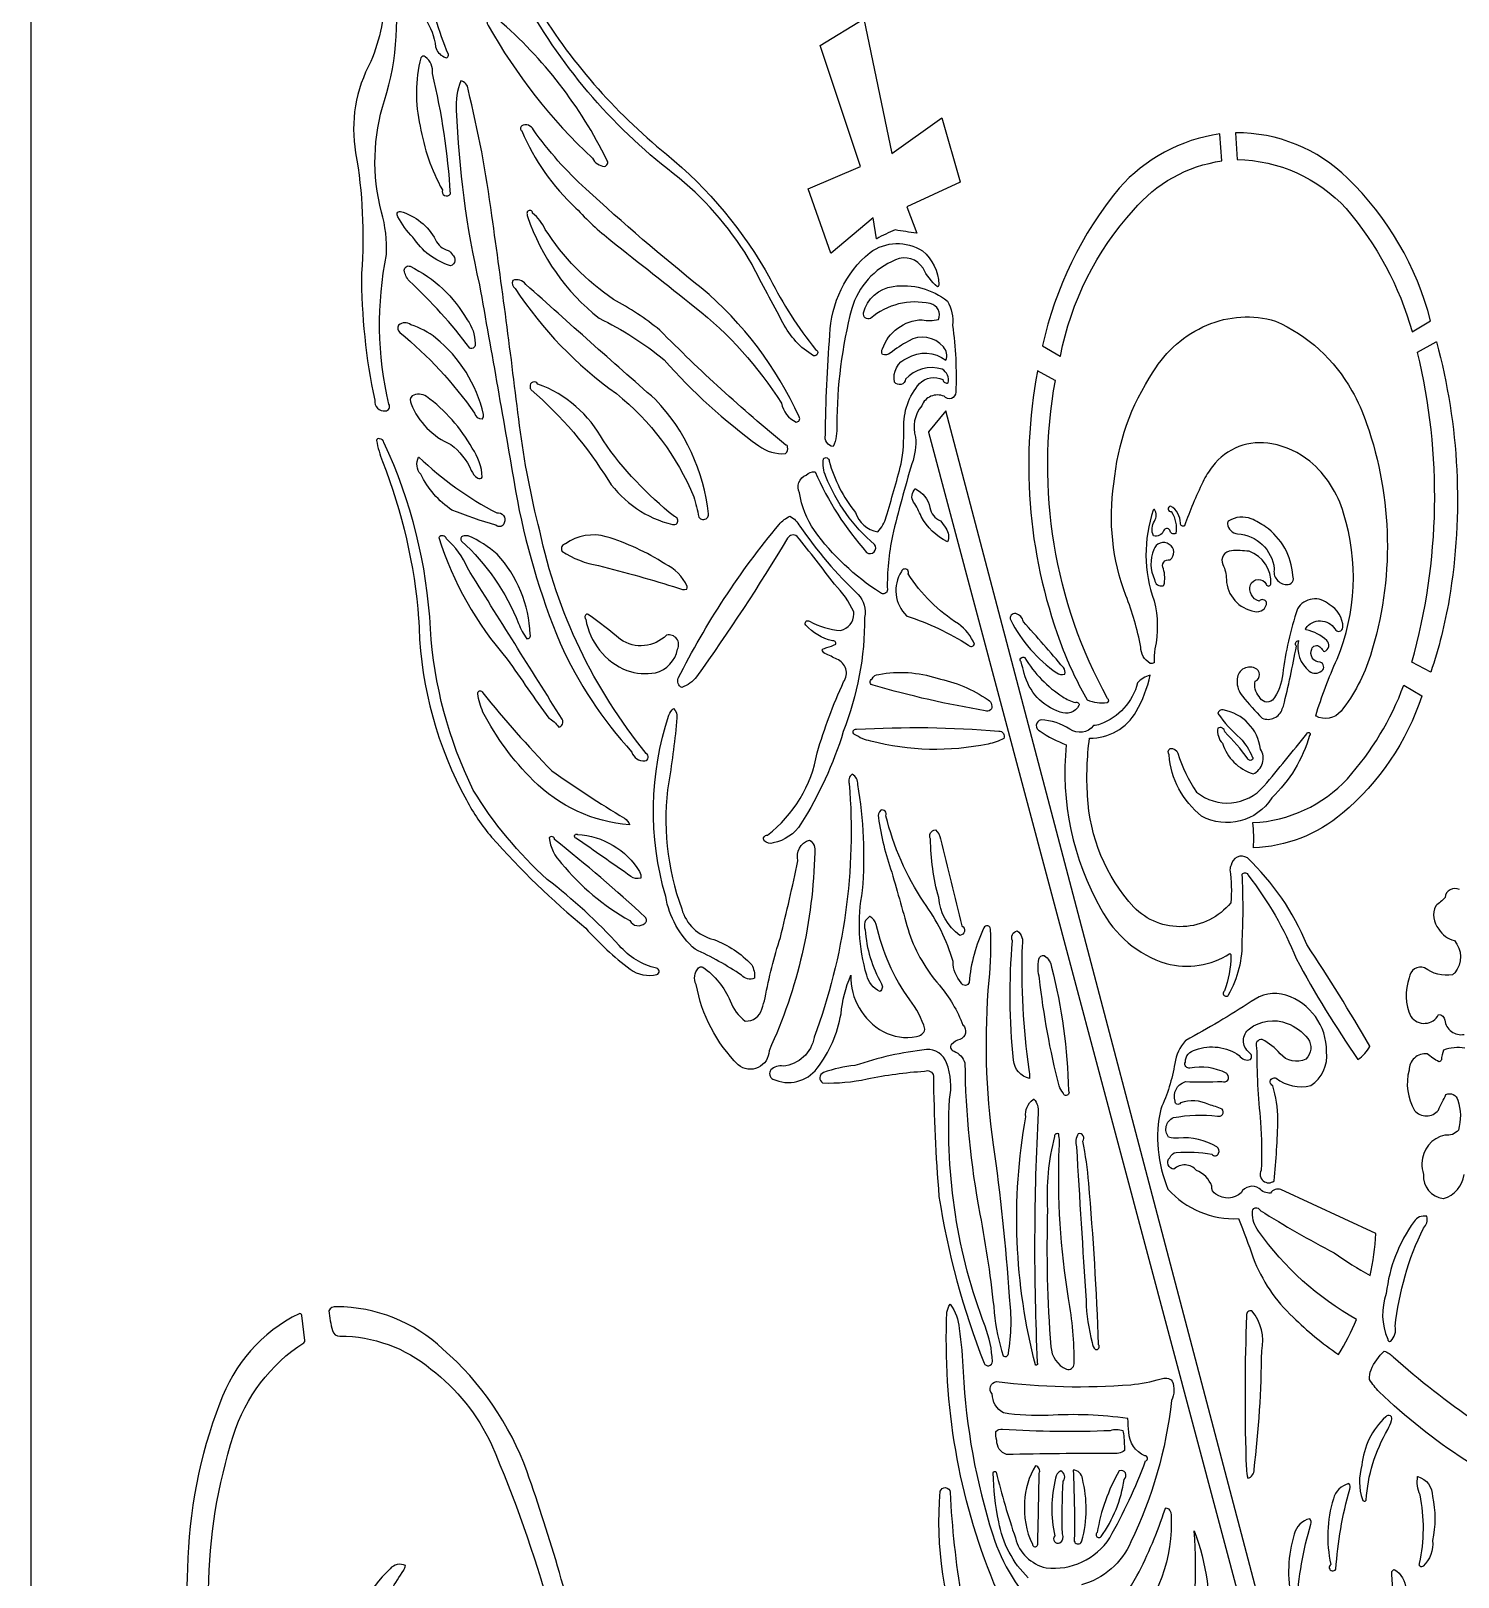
# Model space of a CAD drawing. Header units: millimetres. Extents: x -300 to 300, y -800 to 800.
# Drawn here: x -300 to 68.8, y 54.9 to 454.6 of the extents above; entities that cross this region are included whole.
import ezdxf

# ---------------------------------------------------------------- set-up
doc = ezdxf.new("R2010")
doc.units = ezdxf.units.MM
doc.layers.add('Default', color=70, linetype='Continuous')

msp = doc.modelspace()

# ---------------------------------------------------------------- linework, layer by layer
at = {"layer": 'Default'}
msp.add_lwpolyline([(-299.98, -800), (299.98, -800), (300, -799.98), (300, 799.98), (299.98, 800), (-299.98, 800), (-300, 799.98), (-300, -799.98)], close=True, dxfattribs=at)
for points in [[(-193.28, 447.94, 0.842801), (-192.13, 448.55, -0.051617), (-197.72, 467.12, -0.019759), (-198.67, 494.95, 0.049121), (-198.67, 494.95, -0.982955), (-195.67, 495.58, 0.06225), (-195.67, 495.58, 0.041079), (-179.41, 469.41, 0.440674), (-175.67, 467.41, 0.249008), (-175.65, 467.42, 0.210261), (-176.11, 470.26, 0.016384), (-193.37, 501.78, 0.146632), (-197.16, 505.01, 0.182157), (-197.18, 505.02, 0.306443), (-201.57, 499.9, 0.123288), (-198.18, 457.82, 0.068405), (-198.17, 457.81, -0.121303), (-195.44, 450.49, 0.242271)], [(-208.43, 356.39, 0.619415), (-207.53, 358.12, -0.106821), (-208.12, 396.81, 0.039627), (-208.12, 396.81, 0.077649), (-209.4, 407.79, -0.142801), (-208.64, 436.64, 0.122686), (-206.64, 469.92, 0.311872), (-207.62, 470.75, 0.353553), (-207.64, 470.74, 0.125973), (-208.44, 465, -0.094487), (-212.15, 446.67, 0.170879), (-216.09, 423.1, -0.06231), (-214.58, 392.03, 0.017777), (-214.58, 392.03, 0.054295), (-211.16, 359.15, 0.485696)], [(-172.84, 464.64, -0.139657), (-169.84, 461.94, 0.086404), (-135.81, 422.77, -0.094753), (-108.95, 390.51), (-108.95, 390.51, 0.053228), (-97.26, 372.27, -0.948427), (-97.79, 370.62, -0.073181), (-97.79, 370.63, -0.139519), (-105.68, 379.18, -0.005641), (-113.66, 394.23, 0.088715), (-132.5, 416.57, -0.105688), (-172.29, 462.47, -0.198225), (-172.87, 464.63, -0.520028)], [(-151.79, 419.6, 0.555051), (-151.15, 421.18, 0.101175), (-179.29, 457.58, 0.203091), (-181.76, 458.2, 0.206198), (-181.77, 458.19, 0.333566), (-181.82, 456.03, 0.076331), (-154.93, 421.69, 0.249321), (-151.8, 419.6, 0.001434)], [(-71.13, 402.33, -0.004302), (-76.68, 403.15, 0.031089), (-81.44, 400.89, -0.516468), (-81.47, 400.9), (-82.39, 406.3), (-93.26, 397.18, -0.522506), (-93.29, 397.19), (-99.2, 413.75, -0.396828), (-99.19, 413.78), (-85.61, 419.56), (-96.07, 450.85, -0.349468), (-96.06, 450.88), (-84.81, 457.76, -0.518673), (-84.78, 457.74), (-77.52, 422.93), (-64.66, 432.14, -0.517988), (-64.63, 432.13), (-59.85, 415.57, -0.369568), (-59.87, 415.55), (-73.66, 409.13), (-71.11, 402.36, -0.56897)], [(-199.24, 447.67, 0.122296), (-199.41, 430.02, 0.086142), (-193.69, 413.55, 0.897518), (-191.6, 412.47, 0.162742), (-191.6, 412.48, 0.043702), (-196.23, 443.56, 0.258594), (-198.1, 447.9, 0.461849)], [(-141.35, 265.96, 0.741505), (-141, 267.84, -0.11884), (-168.53, 325.38), (-168.53, 325.38, -0.028842), (-173.76, 352.58, 0.005326), (-180.89, 406.92, 0.027319), (-187.04, 439.53, 0.331914), (-188.91, 441.71, 0.370926), (-188.94, 441.7, 0.109971), (-190.08, 434.12, 0.046872), (-184.12, 389.01, -0.002543), (-174.77, 335.68, 0.054046), (-163.25, 296.33), (-163.25, 296.33, 0.079238), (-144.73, 268.21, 0.362943)], [(-173.18, 430.03, 0.529651), (-173.19, 428.74, 0.10315), (-159.16, 408.8, 0.038186), (-150.11, 400.39, -0.000986), (-128.43, 383.23, -0.085288), (-106.07, 358.35, 0.235175), (-102.25, 353.51, 0.098641), (-102.24, 353.5, 0.619412), (-101.5, 354.82, 0.11256), (-126.78, 388.16), (-126.78, 388.16, -0.017508), (-156.65, 413.8, -0.053573), (-170.16, 429.06, 0.437649)], [(-33.98, 370.57, -0.136871), (-15.08, 408.3, 0.00974), (-15.08, 408.3, -0.18441), (7.72, 421.01, 0.394645), (7.73, 421.03), (7.2, 427.95, 0.433278), (7.18, 427.97, 0.178561), (-18.82, 413.95, 0.008547), (-18.82, 413.95, 0.118588), (-38.6, 373.25, 0.326135), (-38.59, 373.22), (-34.01, 370.56, 0.515741)], [(11.29, 428.25), (11.66, 421.35, 0.395341), (11.68, 421.33, -0.208129), (39.86, 408.68, -0.108867), (56.9, 376.87, 0.493248), (56.93, 376.86), (61.65, 379.67, 0.332836), (61.66, 379.7, 0.138698), (40.22, 416.53, 0.198644), (11.31, 428.27, 0.428075)], [(-191.1, 396.76, -0.608087), (-191.57, 393.88, -0.155972), (-191.58, 393.88, -0.176258), (-201.28, 401.26, -0.084352), (-205.16, 406.59, -0.71161), (-204.51, 407.97, -0.200392), (-195.45, 400.61, 0.218474), (-192.21, 397.87, -0.169456)], [(-104.5, 347.02, 0.547551), (-104.96, 347.56, -0.026142), (-137.5, 377.27, 0.029184), (-137.5, 377.27, 0.044001), (-149.44, 385.22, -0.101225), (-167.09, 403.3, 0.101971), (-170.37, 407.54, 1.172105), (-171.77, 407.22, 0.094689), (-171.67, 406.6, 0.143201), (-153.21, 380.34, 0.05636), (-153.21, 380.34, -0.059905), (-136.38, 369.6, 0.055777), (-111.92, 347.36, 0.187814), (-105.02, 345.37, 0.165196), (-105, 345.38, 0.269335)], [(-65.74, 388.44, -0.093739), (-69.48, 393.25, 0.380923), (-76.62, 395.4, 0.226191), (-87.89, 382.88, 0.06365), (-91.75, 352.66, -0.109632), (-92.67, 347.17, -0.344583), (-92.69, 347.16, -0.44601), (-94.69, 350.15, -0.016847), (-93.56, 376.03, -0.213494), (-83.18, 397.33, -0.017204), (-83.18, 397.33, -0.307475), (-69.62, 397.76, -0.033784), (-69.62, 397.75, -0.21097), (-65.38, 389.07, -0.233686), (-65.71, 388.43, -0.368971)], [(-203.53, 392.76, -0.526097), (-202, 393.77, -0.15064), (-187.27, 379.9, -0.169805), (-185.24, 373.86, -0.655404), (-186.61, 372.63, -0.124922), (-186.62, 372.63, 0.044434), (-202.25, 389.98, -0.153546), (-203.53, 392.76, -0.001429)], [(-126.43, 328.34, 0.497839), (-124.9, 329.74, 0.164773), (-138.62, 359.31, 0.022399), (-138.62, 359.32, -0.003352), (-172.1, 389.09, 0.326407), (-175.5, 390.12, 0.201289), (-175.51, 390.11, 0.386621), (-174.87, 388.01, 0.091839), (-148.73, 360.88, -0.126905), (-128.74, 334.17, -0.039058), (-127.45, 328.93, 0.219902)], [(-84.86, 381.75, -0.307225), (-77.22, 388.57, -0.206048), (-63.17, 384.76, -0.092118), (-63.17, 384.76, -0.166058), (-61.88, 378.51, -0.046689), (-61.02, 361.24, -0.705164), (-64.05, 360.16, 0.420151), (-69.82, 357.73, -0.07019), (-69.83, 357.72, 0.249738), (-71.43, 349.6, -0.051378), (-71.43, 349.59, -0.111352), (-72.34, 342.74, 0.014891), (-77.38, 324.08, 0.056722), (-78.7, 310.16, -0.695819), (-80.49, 309.37, -0.094223), (-97.54, 325.44, -0.11835), (-101.37, 335.22, -0.443745), (-99.71, 339.81, -0.160445), (-97.38, 340.67, -0.308177), (-97.36, 340.66, 0.078084), (-84.06, 319.8, 0.890474), (-82.01, 321.86, -0.122567), (-94.59, 339.43, -0.139468), (-95.23, 343.97, -0.129732), (-95.22, 343.98, -0.739563), (-93.74, 343.42, 0.10312), (-86.96, 330.16, -0.088897), (-86.95, 330.16, 0.269783), (-81.2, 325.11, 0.136669), (-79.04, 328.97, 0.010506), (-75.12, 342.66, 0.048188), (-74.44, 351.9, -0.192889), (-70.38, 363.43, -0.334232), (-64.34, 364.46, -0.250354), (-64.33, 364.45, 0.469011), (-62.95, 363.61, 0.333542), (-64.56, 367.17, 0.290806), (-73.99, 364.58, -0.690619), (-76.81, 363.81, -0.099209), (-76.82, 363.82, -0.374759), (-73.54, 370.05, -0.30461), (-63.57, 369.5, 0.29907), (-64.23, 372.91, 0.377528), (-73.26, 374.4, 0.048273), (-77.94, 371.3, -0.235108), (-79.93, 370.95, -0.200489), (-79.94, 370.96, -0.311785), (-79.94, 372.4, -0.314568), (-69.73, 379.94, -0.061092), (-69.72, 379.94, 0.116767), (-65.52, 380, 0.487052), (-67.62, 384.11, 0.236229), (-83.05, 380.29, -0.076842), (-83.06, 380.29, -0.618883)], [(-10.82, 291.12, -0.252127), (-13.24, 295.35, 0.049916), (-17.08, 308.69, -0.128117), (-20.16, 337.56, -0.125619), (-9.98, 366.52, -0.155752), (3.86, 378.56, -0.173413), (21.56, 379.62, -0.032484), (21.56, 379.62, -0.164045), (41.32, 361.61, -0.047351), (45.15, 353.09, -0.162099), (46.12, 293.18, -0.091508), (38.56, 278.81, -0.36745), (31.98, 277.54, -0.352723), (31.98, 277.57, -0.030043), (37.49, 292.22, 0.176765), (39.2, 329.91, 0.14551), (30.48, 343.38, 0.121651), (20.68, 347.89, 0.283538), (5.29, 342.05, 0.051901), (2.84, 337.99, 0.032005), (-1.88, 326.69, -0.155831), (-1.88, 326.68, -0.665528), (-2.96, 327.34, 0.257988), (-5.51, 331.8, 0.982355), (-5.3, 330.34, -0.292443), (-5.28, 330.33, -0.180803), (-4.16, 324.73, -0.227518), (-4.17, 324.72, -0.545955), (-5.71, 325.53, 0.650439), (-7.31, 325.4, -0.406365), (-9.92, 324.11, -0.20733), (-9.93, 324.12, -0.266046), (-9.63, 327.92, 0.256711), (-9.63, 330.89, 0.4203), (-9.97, 330.75, 0.169968), (-9.79, 307.32, -0.023274), (-9.79, 307.31, -0.116867), (-9.55, 294.88, 0.035559), (-9.79, 291.31, -0.274668), (-9.8, 291.3, -0.271314)], [(-183.07, 355.49, 0.167322), (-195.37, 375.2, 0.094147), (-201.85, 378.64, 0.371538), (-204.98, 378.54, 0.355881), (-204.68, 376.64, -0.069087), (-185.38, 355.83, 0.377795), (-183.37, 354.33, 0.221444), (-183.35, 354.34, 0.215554)], [(58.33, 371.53), (63.15, 374.23, -0.488822), (63.18, 374.22, -0.108414), (66.47, 307.74, -0.039009), (61.73, 288.89, -0.460552), (61.7, 288.88), (56.84, 291.4, -0.354992), (56.83, 291.43, 0.12823), (58.32, 371.51, -0.335806)], [(-133.05, 327.35, 0.538006), (-133.73, 329.11, -0.074445), (-152.09, 348.64, 0.185655), (-169, 363.33, 0.820827), (-171.03, 362.66, 0.220092), (-170.7, 361.79, -0.078164), (-150.79, 338.36, 0.013884), (-150.79, 338.36, 0.186251), (-134.21, 327.04, 0.30684)], [(-39.9, 366.68, 0.13988), (-33.24, 294.56, 0.038283), (-27.05, 281.7, 0.157203), (-27.04, 281.7, 0.143149), (-21.89, 280.99, 0.677481), (-21.78, 282.01, -0.172026), (-35.29, 364.23, 0.32491), (-35.3, 364.25), (-39.87, 366.7, 0.489918)], [(-183.36, 339.26, 0.139411), (-185.96, 346.74, 0.106333), (-197.79, 360.11, 0.264236), (-201.53, 360.29, 0.119354), (-201.53, 360.29, 0.293795), (-201.79, 358.22, 0.200009), (-191.5, 347.73, -0.125287), (-186.24, 341.02, 0.137368), (-184.56, 339, 0.354352), (-183.36, 339.25, 0.188225)], [(-68.07, 350.93), (94, -257.74, 0.526537), (94.03, -257.75), (97.38, -255.32, 0.309364), (97.39, -255.3), (-63.6, 356.36, 0.612543), (-63.63, 356.37), (-68.07, 350.95, 0.24104)], [(-209.91, 349.17, 0.489328), (-210.7, 348.72, 0.041307), (-209.18, 343.32, -0.074663), (-199.81, 302.6, -0.010224), (-199.7, 300.22, 0.116933), (-187.47, 255.81, 0.054147), (-180.97, 246.23, 0.039661), (-156.64, 222.67, 0.049725), (-145.19, 212.08, 0.216192), (-138.23, 210.68, 0.749637), (-138.35, 212.32, -0.157669), (-147.99, 218.17, 0.044494), (-166.58, 235.28, -0.073037), (-185.69, 258.38, -0.099298), (-196.76, 300.03, 0.096319), (-208.77, 348.2, 0.406591)], [(-199.77, 344.42, 0.068858), (-179.65, 330.01, -0.635269), (-177.71, 327.48, -0.593997), (-179.84, 326.83, -0.022672), (-191.21, 330.72, -0.056166), (-191.22, 330.72, -0.128677), (-199.29, 340, -0.299614), (-199.83, 344.43, -0.220512)], [(-63.6, 326.04, -0.264574), (-63.15, 322.53, -0.437776), (-63.18, 322.52, -0.150659), (-69.98, 329.12, 0.056301), (-71.92, 332.79, -0.368601), (-71.47, 336.22, -0.305677), (-71.45, 336.22, -0.236189), (-67.7, 331.41, 0.241496), (-65, 327.95, -0.097824), (-64.99, 327.95, -0.056996)], [(-94.31, 295.26, 0.09593), (-92.04, 296.07, 0.583403), (-92.9, 296.97, -0.127726), (-92.91, 296.97, -0.151937), (-99.77, 301.02, -0.883259), (-98.85, 302.03, 0.113254), (-90.78, 299.63, 0.357331), (-87.36, 303.87, 0.017217), (-87.35, 304.41, 0.087206), (-92.35, 311.56, -0.035714), (-92.36, 311.56, 0.010925), (-102.03, 323.95, 0.482626), (-104.47, 323.46, -0.018824), (-128.02, 287.64, -0.13985), (-131.81, 284.89, -0.236346), (-131.83, 284.89, -0.39504), (-132.74, 287.27, -0.056919), (-106.66, 327.04, -0.119032), (-103.88, 329.17, -0.239458), (-103.86, 329.17, -0.137542), (-101.3, 326.56, 0.05333), (-86.23, 308.95, -0.249441), (-84.57, 303, -0.093796), (-90.08, 273.48, -0.065146), (-101.03, 249.61, -0.20438), (-108.22, 244.7, -0.278839), (-110.52, 245.24, -0.663121), (-109.65, 246.7, 0.185773), (-96.83, 268.03, -0.02755), (-96.83, 268.03, -0.036547), (-89.99, 286.34, -0.048024), (-89.99, 286.35, 0.489445), (-91.72, 292.18, 0.012911), (-94.82, 293.67, -0.193668), (-95.56, 294.62, -0.410604), (-95.55, 294.65, -0.086228)], [(9.16, 327.19, 0.36699), (11.82, 324.64, -0.362694), (21.27, 315.6, 0.467404), (24.45, 311.5, 0.597649), (26.06, 313.82, 0.229938), (18.99, 326.43, 0.044218), (15.31, 328.51, 0.224237), (9.56, 328, 0.251296)], [(-192.6, 323.29, 0.622699), (-194.6, 323.68, 0.243129), (-194.6, 323.66, 0.105082), (-176.9, 292.25, 0.006445), (-166.2, 276.97, 0.115861), (-166.19, 276.96, -0.124716), (-163.66, 274.68, 0.291763), (-163.64, 274.67, 0.539887), (-162.71, 276.67, -0.001839), (-187.22, 315.85, 0.107192)], [(-188.36, 324, 0.589035), (-188.72, 322.74, -0.112225), (-173.99, 301.47, 0.081601), (-171.84, 297.5, 0.21488), (-171.83, 297.5, 0.543882), (-170.99, 298.62, 0.178446), (-179.52, 319.33, 0.027772), (-179.52, 319.33, 0.074434), (-186.98, 324.09, 0.065646)], [(-130.39, 310.99, 0.172993), (-136.18, 316.85, 0.067681), (-151.32, 323.87, 0.227514), (-161.85, 322.01, 0.492457), (-162.81, 320.18, 0.134497), (-162.8, 320.17, 0.11092), (-153.34, 316.41, -0.012012), (-132.64, 310.59, 0.193141), (-130.55, 310.31, 0.217336)], [(-7.23, 311.32, 0.133406), (-7.37, 315.56, 0.057224), (-7.37, 315.57, -0.654229), (-5.67, 317.89, 0.220339), (-5.65, 317.9, 0.527016), (-5.85, 321.89, 0.499659), (-9.88, 320.52, 0.216555), (-9.63, 312.79, 0.493503), (-7.41, 311.2, 0.237959)], [(20.38, 311.58, 0.337995), (14.76, 320.09, 0.048461), (14.76, 320.09, 0.04668), (10.21, 320.25, 0.524722), (7.96, 316.69, -0.127804), (8.9, 312.83, 0.359968), (16.24, 304.56, 0.48862), (19.31, 306.85, 0.094184), (19.3, 306.86, 0.560978), (17.39, 307.24, -0.428048), (15.11, 311.4, -0.660069), (19.19, 311.56, 0.773261)], [(-75.04, 314.87, 0.355276), (-73.74, 303.42, 0.09578), (-73.61, 303.32, -0.064989), (-57.76, 295.84, 0.621198), (-56.22, 296.05, 0.188383), (-56.22, 296.06, 0.146822), (-60.35, 301.31, -0.107214), (-73.32, 314.25, 1.069861)], [(34.18, 294.22, 0.574746), (34.86, 297.07, 0.139902), (29.56, 299.78, -0.547585), (29.41, 300.18, -0.533377), (36.95, 300.03, 0.791574), (39.01, 300.42, 0.281804), (35.46, 306.34, 0.475459), (27.27, 305.25, 0.057874), (27.27, 305.24, 0.048541), (23.46, 288.38, -0.140709), (20.81, 281.58, -0.498691), (17.38, 282.56, 0.092037), (17.37, 282.57, -0.247871), (16.38, 286.52, 0.653892), (16.29, 289.92, 0.551765), (11.68, 286.72, 0.185514), (13.04, 282.64, 0.013924), (18.15, 276.95, 0.105309), (18.16, 276.94, 0.437525), (23.36, 279.35, 0.041475), (23.65, 280.1, 0.01609), (27, 295.57, 0.245161), (26.99, 295.58, -0.662271), (27.58, 297, 0.289237), (30.31, 289.09, 0.342934), (33.55, 289.18, 0.611976), (33.13, 291.44, 0.076506), (33.13, 291.44, -0.560338), (30.99, 294.81, -0.555632), (33.03, 295.43, -0.048154), (33.89, 294.42, 0.306425)], [(-156.43, 303.81, 0.51325), (-156.63, 302.56, 0.262701), (-146, 289.28, 0.132577), (-138.63, 288.72, 0.298459), (-132.94, 294.77, 0.65635), (-135.74, 298.42, 0.128293), (-135.75, 298.42, -0.361432), (-147.64, 297.29, 0.018645), (-155.97, 303.74, 0.269875)], [(-45.54, 303.99, 0.622404), (-46.82, 302.31, 0.124155), (-34.94, 288.65, 0.191921), (-32.89, 288.29, 0.288424), (-32.87, 288.3, 0.255373), (-33.2, 290.02, 0.007113), (-43.56, 301.89, 0.294159)], [(-29.2, 280.2, -0.390866), (-34.04, 278.54, -0.257472), (-43.33, 288.51, 0.019182), (-44.14, 291.48, -0.970552), (-43.2, 292.6, -0.088434), (-43.19, 292.59, 0.110432), (-33.38, 282.45, 0.063055), (-30.1, 280.99, -0.742267)], [(-51.77, 280.42, -0.689764), (-53.4, 278.88, -0.029199), (-82.33, 285.47, -0.787227), (-82.64, 287.11, -0.313941), (-80.91, 288.28, -0.127683), (-65.86, 287.26, -0.104989), (-52.67, 281.67, -0.226427)], [(10.08, 215.48, -0.079967), (8.42, 206.46, 1.246846), (9.48, 205.42, 0.136994), (13.01, 219.66, 0.025154), (12.99, 236.61, -0.644432), (14.55, 236.36, 0.097444), (14.55, 236.35, -0.06812), (26.95, 214.83, 0.026263), (26.95, 214.83, 0.028202), (42.88, 188.74, 0.410564), (42.91, 188.73, 0.121541), (45.99, 192.13, 0.260476), (45.99, 192.15, 0.01537), (29.7, 218.43, 0.105159), (14.34, 240.82, 0.041486), (14.33, 240.82, 0.55657), (10.12, 238.93, 0.117849), (9.83, 237.76, -0.057229), (10.05, 229.24, -0.44633), (-15.02, 228.09, -0.173573), (-26.97, 256.9, -0.049303), (-26.46, 271.75, 0.269027), (-14.37, 278.69, 0.075031), (-10.79, 288.05, 0.556427), (-10.81, 288.07, 0.157047), (-14.03, 286.08, 0.112712), (-14.03, 286.07, -0.245496), (-23.71, 275.39, -0.047148), (-25.41, 275.04, 0.210864), (-25.42, 275.04, -0.399578), (-31.57, 274.11, 0.134736), (-38.98, 276.51, 0.05398), (-38.98, 276.51, 0.769574), (-39.25, 273.6, 0.061513), (-32.46, 270.08, 0.155382), (-23.52, 227.68, 0.198056), (-6.66, 213.51, 0.012948), (-6.66, 213.51, 0.209588), (9.8, 216.11, -0.268667)], [(-145.36, 249.4, -0.180426), (-170.19, 260.87, -0.079409), (-183.19, 278.54, -0.060153), (-184.56, 283.26, -0.929432), (-183.27, 283.55, 0.024502), (-165.39, 263.36, 0.019298), (-146.62, 251.08, -0.185726), (-145.34, 249.43, -0.526671)], [(54.77, 285.48), (59.42, 282.7, -0.351401), (59.43, 282.67, -0.138636), (38.87, 252.37, -0.167349), (15.9, 243.42, -0.449871), (15.88, 243.44, 0.04963), (15.76, 249.94, -0.435554), (15.78, 249.96, 0.197133), (40.17, 261.3, 0.094175), (54.74, 285.47, -0.45297)], [(-113.04, 209.73, -0.312609), (-116.37, 210.49, 0.041576), (-128.36, 217.21, -0.074665), (-128.37, 217.21, -0.169553), (-135.98, 230.88, -0.152644), (-135.13, 277.76, -0.116638), (-133.98, 279.44, -0.386565), (-133.95, 279.45, -0.27286), (-133.09, 277.07, -0.022426), (-135.2, 260.54, 0.124892), (-131.84, 227.66, -0.018381), (-131.84, 227.66, 0.27125), (-123.58, 219.74, -0.030005), (-123.58, 219.74, -0.11645), (-113.76, 213.22, -0.062609), (-113.76, 213.22, -0.148995), (-113.03, 209.75, -0.281467)], [(15.67, 266.26, -0.531565), (14.47, 266.45, 0.038616), (8.47, 273.42, 0.586496), (6.7, 274.37, 0.212788), (6.69, 274.36, 0.234929), (7.89, 270.46, 0.245066), (15.79, 262.57, 0.180007), (15.8, 262.57, 0.464268), (17.73, 268.96, 0.327305), (8.08, 279.09, 0.460247), (6.72, 278.19, 0.18481), (6.72, 278.17, 0.060444), (12.46, 271.77, -0.092219), (15.61, 266.97, -0.303105)], [(-48.62, 271.71, -0.072013), (-52.62, 270.28, -0.115527), (-82.98, 271.03, -0.106138), (-87.17, 272.78, -0.873002), (-86.66, 274.1, -0.034731), (-49.87, 273.63, -0.54758), (-48.61, 271.72, -0.168124)], [(-5.64, 269.1, -0.356052), (-3.61, 267.87, 0.069769), (1.18, 257.86, 0.408323), (18.62, 259.42, 0.011679), (29.67, 272.93, -1.384674), (30.41, 272.51, -0.132599), (20.63, 256.36, -0.398203), (2.47, 251.65, -0.043445), (2.47, 251.65, -0.207069), (-5.9, 267.46, -0.406398), (-5.65, 269.09, -0.136522)], [(-80.64, 206.31, -0.223805), (-84.03, 210.52, -0.118187), (-85.1, 232.41, 0.026645), (-85.1, 232.41, 0.061864), (-86.3, 259.81, 0.266697), (-87.75, 262.47, 0.295924), (-87.77, 262.47, 0.343104), (-88.55, 260.03, -0.109359), (-97.61, 194.46, 0.045216), (-97.61, 194.45, -0.336186), (-105.65, 187, 0.263865), (-108.78, 186.04, 0.489524), (-108.25, 183.66, 0.352573), (-96.85, 186.46, 0.120154), (-90.67, 200.52, 0.020123), (-90.67, 200.52, -0.078277), (-88.12, 210.5, 0.281502), (-79.77, 195.95, 0.174864), (-71.21, 194.68, 0.299655), (-68.98, 196.52, 0.145189), (-68.98, 196.53, 0.100774), (-72.93, 204.13, -0.101337), (-81.56, 223.66, 0.210048), (-83.25, 225.67, 0.262286), (-83.27, 225.67, 0.392099), (-84.41, 222.27, 0.114051), (-80.22, 208.32, -0.424088)], [(-80.4, 253.15, 0.270387), (-81, 251.23, 0.049219), (-77.58, 237.12, -0.002625), (-73.08, 221.35, 0.017164), (-73.08, 221.35, 0.093757), (-65.26, 207.94, -0.08413), (-59.16, 197.59, 0.108402), (-59.15, 197.59, -0.551335), (-59.93, 193.94, 0.140419), (-62.12, 192.64, 0.574026), (-61.44, 190.87, -0.211153), (-58.67, 187.84, 0.043597), (-54.8, 148.78, -0.02204), (-51.06, 123.3, 0.05483), (-48.78, 112.15, 0.132611), (-48.78, 112.14, 0.643193), (-47.42, 112.73, 0.075602), (-47.15, 127.37, 0.019048), (-51.28, 166.7, -0.057243), (-52.39, 209.24, 0.035003), (-52.03, 222.44, 0.749788), (-53.75, 222.79, 0.088363), (-57.57, 208.67, -0.696376), (-59.6, 208.53, 0.076805), (-59.6, 208.54, -0.181257), (-61.73, 214.04, 0.068254), (-61.73, 214.04, 0.087043), (-69.26, 229.37, -0.088513), (-79.06, 251.75, 0.681042), (-80.4, 253.15, 0.001132)], [(-66.23, 248.1, -0.154896), (-65, 245.75, -0.003778), (-59.45, 223.29, -0.731364), (-59.97, 220.8, -0.184939), (-59.98, 220.8, -0.220676), (-65.44, 230.57, -0.064557), (-67.53, 245.74, -0.561068), (-66.25, 248.11, -0.211637)], [(-141.32, 224, 0.452069), (-141.21, 225.47, 0.018521), (-164.67, 245.56, 0.711662), (-166.12, 246.02, 0.199323), (-166.12, 246, 0.155091), (-162.93, 239.43, 0.091754), (-145.25, 224.63, 0.504039)], [(-142.45, 235.63, -0.2538), (-144.98, 236.05, 0.001628), (-159.17, 245.96, -0.968037), (-158.85, 246.99, -0.15038), (-158.79, 246.93, -0.242382), (-142.71, 237.31, -0.158068), (-142.44, 235.65, -0.300204)], [(-110.28, 204.64, -0.030512), (-106.35, 220.29, 0.007322), (-101.79, 240.04, -0.413774), (-98.79, 245.46, -0.225976), (-98.78, 245.45, -0.295833), (-97.47, 242.26, -0.102891), (-109.28, 191.01, -0.63796), (-117.22, 187.34, -0.020814), (-117.22, 187.34, -0.154486), (-128.09, 208.11, -0.318822), (-127.5, 212.39, -0.365103), (-126.38, 212.6, -0.141522), (-119.3, 203.85, 0.143972), (-115.42, 198.66, 0.348374), (-111.1, 201.77, 0.015977)], [(-45.15, 221.98, -0.318439), (-43.89, 218.21, 0.044151), (-42.13, 186.15, -0.064515), (-41.94, 183.84, -0.471407), (-41.96, 183.82, -0.31879), (-46.13, 188.53, -0.045189), (-46.38, 219.44, -0.470601), (-45.17, 221.99, -0.222964)], [(-38.09, 215.56, -0.209689), (-36.27, 212.59, -0.056721), (-31.91, 180.67, -1.325165), (-33.28, 180.12, -0.119663), (-34.3, 181.91, -0.036336), (-39.37, 209.68, -0.107376), (-39.55, 214.66, -0.409801), (-38.1, 215.57, -0.098105)], [(4.38, 177.08, 0.20251), (-2.95, 177.5, 0.181799), (-2.96, 177.49, -0.833468), (-4.37, 177.97, 0.108349), (-4.37, 177.98, -0.395074), (-1.84, 182.99), (-1.7, 183.02, 0.01728), (7.76, 183.05, 0.856092), (9.13, 184.94, 0.118628), (8.89, 185.18, 0.164855), (-0.5, 186.51, -0.625783), (-1.7, 188.03, 0.117984), (-1.7, 188.04, -0.372948), (0.95, 191.21, 0.047728), (0.95, 191.22, -0.243114), (12.25, 189.79, 0.376265), (15.16, 188.76, 0.140642), (15.16, 188.77, 0.455035), (14.77, 190.55, -0.484334), (14.85, 196.67, -0.264078), (24.62, 198.07, -0.137092), (29.96, 194.13, -0.38367), (29.43, 188.85, -0.351622), (22.8, 190.23, 0.085309), (18.18, 193.92, 0.102445), (18.17, 193.93, 0.59429), (16.73, 191.79, 0.026134), (17.75, 172.56, -0.028685), (17.89, 160.08, 0.823961), (21.22, 157.36, 0.184052), (21.23, 157.37, 0.019506), (22.22, 173.28, 0.065109), (20.89, 181.95, 0.237038), (20.88, 181.97, -1.038452), (21.77, 183.86, 0.222899), (30.71, 181.98, 0.087295), (30.72, 181.98, 0.28725), (34.79, 190.81, 0.325369), (24.31, 205.38, 0.23862), (15.34, 203.69, -0.017375), (-1.61, 193.61, 0.079605), (-1.62, 193.6, 0.153743), (-4.43, 187.71, -0.067385), (-8.07, 175.93, 0.054745), (-8.07, 175.93, 0.153884), (-6.19, 155.22, 0.084391), (-6.18, 155.21, 0.225349), (12.07, 147.6, -0.010282), (15.83, 137.47, 0.114601), (26.15, 122.1, 0.041607), (37.86, 112.46, 0.429699), (37.89, 112.47, 0.039666), (42.52, 121.51, 0.38003), (42.51, 121.54, -0.111484), (17.2, 144.39, -0.177686), (15.64, 149.12, 0.076826), (15.64, 149.13, -0.922449), (17.63, 149.74, 0.158911), (17.64, 149.73, 0.019671), (36.77, 138.72, 0.021983), (46.04, 132.86, 0.507353), (46.07, 132.87, 0.040288), (47.52, 143.76, 0.30653), (47.51, 143.78), (23.01, 155.09, 0.342016), (20.3, 154.18, -0.229652), (17.42, 155.41, 0.072203), (17.41, 155.42, 0.423753), (12.71, 154.29, -0.364216), (6.2, 153.92, -0.30656), (5.14, 155.96, 0.151539), (5.14, 155.97, 0.2199), (1.15, 160.05, 0.437265), (-4.65, 160.37, -0.640492), (-5.71, 163.34, 0.107554), (-5.71, 163.35, -0.261281), (-4.03, 164.73, -0.056346), (5.13, 164.26, 0.619795), (6.9, 164.53, 0.37955), (6.41, 166.11, 0.158395), (-3.43, 168.43, -0.137083), (-6.02, 168.69, -0.48784), (-4.79, 173.7, -0.074683), (6.61, 174.12, 0.76879), (7.81, 175.9, 0.115473), (7.8, 175.9, 0.029665)], [(-51.57, 110.69, 0.085159), (-53.46, 119.8, -0.104842), (-62.62, 178.43, 0.135107), (-63.38, 187.85, 0.339313), (-68.62, 191.29, 0.055342), (-87.06, 187.16, 0.068226), (-95.23, 185.33, 0.591151), (-95.45, 182.66, 0.156664), (-95.44, 182.66, 0.05954), (-83.94, 183.69, -0.037216), (-69.07, 185.71, 0.090198), (-69.07, 185.71, -0.502854), (-66.8, 184.45, 0.017473), (-65.36, 153.35, 0.018327), (-65.36, 153.35, 0.054724), (-53.72, 110.24, 0.823701)], [(-40.81, 178.46, -0.220731), (-39.72, 175.06, 0.024722), (-39.96, 110.39, -0.754886), (-40.39, 109.75, -0.254941), (-40.4, 109.76, -0.108747), (-42.92, 173.88, -0.273415), (-41.02, 178.39, -0.404285)], [(-32.43, 108.64, 0.497519), (-30.45, 110.07, 0.049297), (-31.89, 126.94, -0.048621), (-34.3, 165.74, 0.071709), (-34.42, 169.45, 0.216194), (-34.43, 169.47, 0.583155), (-35.51, 168.86, 0.077803), (-37.31, 149.91, 0.027564), (-36.45, 114.49, 0.275953), (-32.43, 108.64, 0.000482)], [(-24.87, 113.75, 0.694203), (-24.12, 114.99, 0.013288), (-26.67, 156.78, 0.031054), (-28.21, 167.65, 0.755911), (-29.37, 169.55, 0.183436), (-29.38, 169.54, 0.226139), (-29.82, 166.15, 0.002227), (-27.34, 126.47, 0.061685), (-25.76, 115.54, 0.203206), (-24.88, 113.75, 0.132792)], [(51.36, 115.92, 0.273444), (52.51, 119.81, -0.085345), (59.82, 145.16, 0.289929), (60.7, 148.17, 0.270138), (60.69, 148.19, 0.326236), (57.39, 146.81, 0.128886), (50.22, 128.27, 0.190878), (50.59, 116.46, 0.576211)], [(-134.06, -16.1, 0.742613), (-134.3, -13.38, -0.034201), (-147.53, 5.42, -0.062296), (-156.59, 29.58, 0.028623), (-171.8, 82.15, 0.127057), (-193.53, 113.85, 0.189955), (-221.08, 124.83, 0.348049), (-222.99, 123.8, 0.122648), (-223, 123.79, 0.051507), (-222.04, 118.64, 0.367408), (-220.15, 117.25, -0.173968), (-196.64, 108.7), (-196.64, 108.7, -0.121582), (-181.01, 89.24, -0.034231), (-165.9, 46.32, 0.01688), (-157.76, 18.31, 0.13432), (-135.98, -15.65, 0.23538)], [(-6.65, 72.83, -0.378329), (-5.4, 70.97, -0.201781), (-16.24, 41.03, -0.425866), (-42.31, 40.21, -0.109349), (-51.16, 53.38, -0.109084), (-63.29, 123.4, -0.120627), (-62.51, 125.44, -0.534236), (-62.48, 125.44, -0.148092), (-60.13, 119.17, -0.026655), (-59.11, 107.95, 0.064122), (-51.47, 65.89, 0.124848), (-38.98, 45.69, 0.316881), (-21.27, 46.46, 0.097297), (-14.2, 55.26, 0.042033), (-6.94, 72.49, -0.391123)], [(-230.73, 123.01, 0.196978), (-251.17, 99.86, 0.089361), (-259.51, 57.16, 0.055091), (-255.55, -15.53, 0.017074), (-241.71, -83.99, -0.006401), (-225.05, -160.05, -0.055526), (-222.8, -186.01), (-222.8, -186.01, -0.015455), (-223.98, -233.39, -0.087207), (-227.75, -249.68, -0.024033), (-239.08, -271.93, 0.694821), (-238.55, -272.83, 0.168693), (-234.38, -270.73, 0.19294), (-218.44, -225.79, 0.058734), (-220.32, -159.91), (-220.32, -159.91, 0.011542), (-237.65, -79.39, -0.022489), (-250.94, -8.22, -0.040734), (-254.13, 51.65, -0.073329), (-247.65, 91.61, -0.175202), (-229.47, 115.53, 0.296552), (-229.22, 116.13), (-230.04, 122.53, 0.556408)], [(14.45, 80.47, 0.34841), (16.06, 82.76, 0.028293), (18.03, 113.4, 0.232336), (15.5, 123.75, 0.160608), (15.49, 123.75, 0.517089), (14.11, 122.55, 0.016814), (13.96, 85.55, 0.052076), (14.43, 80.48, 0.44144)], [(46.28, 108.54, -0.093368), (49.68, 113.36, -0.287267), (49.7, 113.36, -0.11408), (52.02, 111.85, 0.064975), (96.71, 81.33, -0.015755), (99.35, 80.23, -0.244433), (99.36, 80.22, -0.114878), (99.01, 72.26, -0.171484), (99, 72.24, -0.27196), (95.46, 71.93, -0.091356), (48.38, 102.82, -0.048832), (45.9, 105.99, -0.154493), (45.89, 106.01, -0.107407)], [(45.04, 74.79, -0.119927), (50.65, 93.1, 0.045647), (51.58, 95.4, 0.944496), (50.08, 96.38, 0.181384), (43.88, 83.83, 0.146305), (44.04, 74.97, 0.637176), (45.04, 74.78, 0.143401)], [(-17.68, 92, -0.018945), (-17.43, 87.67, -0.248696), (-17.44, 87.65, -0.187778), (-20.51, 86.88, 0.005214), (-47.89, 86.63, -0.083139), (-47.9, 86.63, -0.338124), (-50.42, 90.27, -0.09647), (-50.65, 92.58, -0.180294), (-50.64, 92.59, -0.211321), (-48.94, 93.2, 0.027377), (-21.03, 92.86, -0.166357), (-17.83, 92.8, -0.262425), (-17.82, 92.78, -0.009068)], [(-40.42, 83.69, 0.131037), (-43.22, 74.39, 0.133875), (-41.23, 63.43, 1.033226), (-39.82, 63.6, 0.00034), (-39.45, 81.73, 0.458269), (-40.4, 83.7, 0.330589)], [(-33.85, 82.36, 0.270051), (-35.23, 80.53, 0.114338), (-35.44, 65.57, 0.810282), (-34.12, 63.76, 0.393714), (-33.46, 66.08, -0.021142), (-33.25, 79.76, 0.477988), (-33.83, 82.36, 0.217548)], [(-30.68, 82.59, -0.015439), (-30.39, 64.77, 1.038245), (-28.44, 64.29, 0.130793), (-28.31, 80.38, 0.362975), (-30.66, 82.61, 0.446444)], [(-23.49, 65.42, 0.124555), (-17.52, 80.2, 0.859686), (-18.77, 82.42, 0.165115), (-18.78, 82.42, 0.089225), (-24.49, 66.42, 1.170784)], [(58.82, 58.46, 0.106071), (58.94, 76.19, -0.150913), (58.33, 80.91, -0.445341), (58.35, 80.93, -0.343145), (62.15, 75.78, -0.111032), (62.17, 64.39, -0.231386), (59.74, 57.74, -0.81708)], [(-27.9, 24.67, -0.231052), (-34.42, 21.03, -0.223342), (-51.87, 25.74, -0.124596), (-58.88, 35.02, -0.115591), (-65.02, 77.11, -0.048024), (-65.02, 77.11, -0.850071), (-62.47, 76.88, 0.03101), (-59.5, 49.52, 0.106949), (-52.29, 33.21, 0.203079), (-38.81, 26.41, -0.018475), (-28.09, 26.46, -0.218285), (-28.07, 26.45, -0.332976)], [(40.56, 79.09, 0.280603), (36.55, 75.14, 0.129822), (35.89, 58.22, 1.226404), (37.2, 56.95, 0.12741), (37.2, 56.96, -0.05412), (40.82, 77.69, 0.315514), (40.58, 79.09, 0.259903)], [(30.44, 70.01, 0.280603), (26.43, 66.06, 0.129822), (25.77, 49.14, 1.226404), (27.08, 47.87, 0.12741), (27.08, 47.88, -0.05412), (30.7, 68.61, 0.315514), (30.45, 70, 0.259903)], [(-11.96, 1.86, 0.134592), (0.58, 66.87, -0.870737), (0.62, 66.88, -0.21033), (-2.54, 15, -0.071821), (-11.93, 1.83, -0.858082)], [(-203.18, 57.92, 0.335938), (-207.21, 57.07, 0.166438), (-217.65, 37.07, 0.122357), (-217.31, 18.18, 0.15529), (-214.78, 14.31, 0.283221), (-214.76, 14.31, 0.445708), (-214.03, 16.59, -0.155107), (-209.67, 46.28, -0.035506), (-203.68, 56.73, 0.075316), (-203.17, 57.89, 0.361906)], [(52.27, 56.86, -0.278385), (55.21, 51.79, -0.103545), (52.6, 36.19, -0.496622), (50.82, 34.03, -0.18231), (50.8, 34.04, -0.300957), (50.55, 35.18, 0.054723), (51.7, 55.6, -0.432356), (52.25, 56.87, -0.215222)]]:
    msp.add_lwpolyline(points, format="xyb", close=True, dxfattribs=at)
for points in [[(69.11, 232.64, 0.538818), (65.43, 230.6, -0.050808), (62.99, 228.48, 0.129162), (62.99, 228.48, 0.29848), (63.82, 222.43, 0.214449), (67.82, 219.49, -0.362512), (67.91, 211.12, -0.067787), (67.33, 210.64, -0.210025), (60.13, 212.45, 0.08037), (60.12, 212.45, 0.494365), (56.15, 209.85, 0.203316), (56.58, 199.84, 0.043163), (56.58, 199.84, 0.562473), (63.74, 200.34, -0.399877), (65.34, 198.86, 0.425573), (70.36, 195.21, 0.254257)], [(70.5, 191.62, 0.138216), (65.01, 191.17, 0.221881), (65, 191.16, 0.067087), (64.46, 188.62, -0.17), (63.84, 188.13, -0.0508), (60.79, 190.21, 0.153816), (60.78, 190.21, 0.437806), (56.12, 185.97, 0.203561), (57.55, 175.57, 0.035601), (57.55, 175.57, 0.486631), (63.68, 175.66, 0.050661), (63.68, 175.67, -0.004861), (65.65, 179.67, -0.476607), (68.71, 178.22, -0.150779), (68.86, 170.49, -0.267976), (65.38, 169.2, 0.094997), (65.37, 169.2, 0.352946), (59.45, 161.94, 0.085875), (59.82, 159.03, 0.402498), (64.96, 152.81, 0.091864), (64.97, 152.81, 0.300108), (70.36, 158.99, -0.698048)], [(-42.28, 54.74, -0.157204), (-49.92, 69.24, -0.049994), (-51.34, 81.88, -0.806737), (-50.56, 82.03, 0.022036), (-45.62, 65.06, -0.019352), (-45.62, 65.06, 0.281721), (-37.7, 57.35, 0.287065), (-21.24, 65.09, 0.039419), (-11.96, 84.99, -0.251357), (-11.95, 85, 0.926395), (-12.15, 86.29, -0.118299), (-12.16, 86.29, -0.300542), (-16.27, 92.41, -0.009768), (-16.56, 95.9, 0.050295), (-37.14, 96.74, -0.046455), (-48.72, 97.36, -0.098166), (-48.73, 97.37, -0.269306), (-51.59, 102.28, -0.652504), (-50.47, 105.47, -0.050006), (-50.46, 105.47, 0.050725), (-15.8, 104.66, 0.039073), (-7.98, 106.15, -0.318737), (-5.08, 105.62, -0.103639), (-5.07, 105.61, -0.199694), (-5.25, 100.6, -0.084051), (-15.75, 64.04, -0.224513), (-28.54, 52.91, -0.200866)]]:
    msp.add_lwpolyline(points, format="xyb", dxfattribs=at)

doc.saveas('drawing.dxf')
